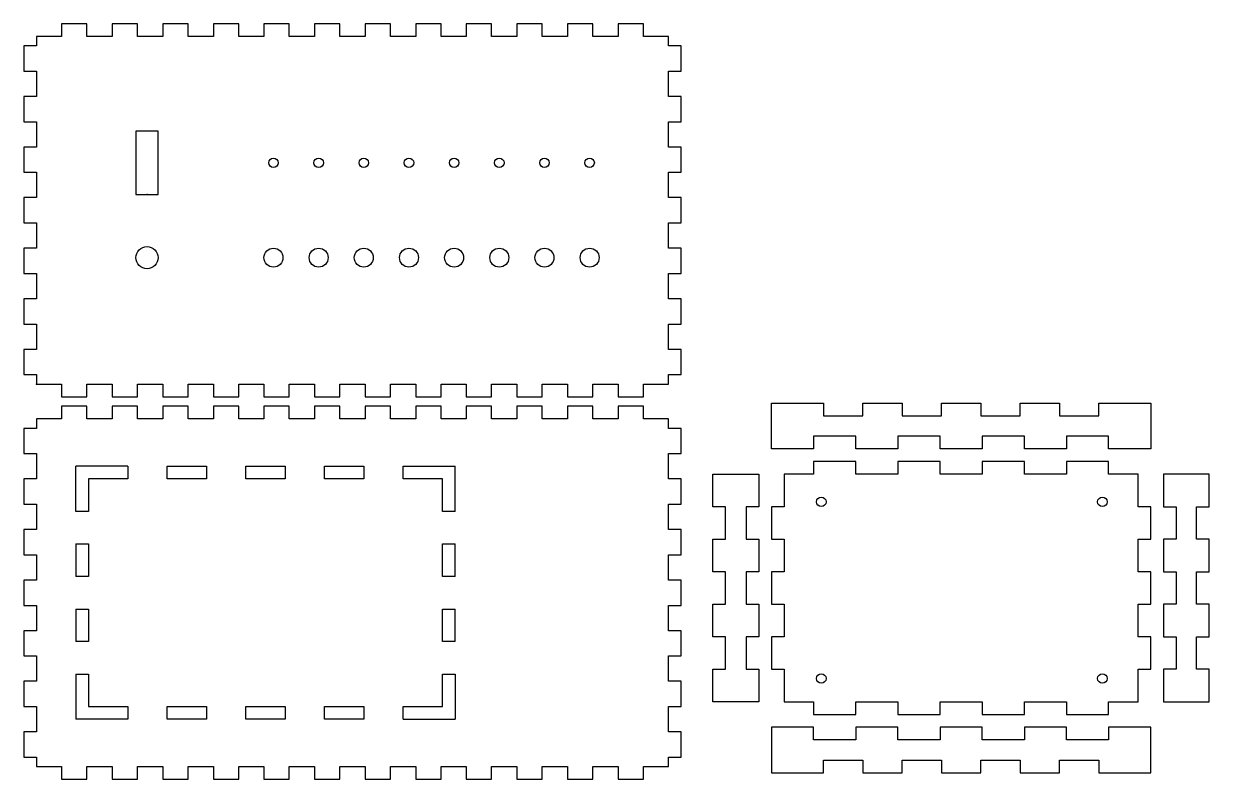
# Model space of a CAD drawing. Header units: centimetres. Extents: x 0 to 70.7, y 0 to 24.2.
# Drawn here: x 33.2 to 70.7, y 0.3 to 24.2 of the extents above; entities that cross this region are included whole.
import ezdxf

# ---------------------------------------------------------------- set-up
doc = ezdxf.new("R2010")
doc.units = ezdxf.units.CM
doc.header["$MEASUREMENT"] = 0
doc.layers.add('box v6_Sketch1', color=7, linetype='Continuous')

msp = doc.modelspace()

# ---------------------------------------------------------------- linework, layer by layer
at = {"layer": 'box v6_Sketch1'}
for p, q in [((34.4, 24.2), (34.4, 23.8)), ((35.2, 24.2), (34.4, 24.2)), ((35.2, 23.8), (35.2, 24.2)), ((36.8, 24.2), (36, 24.2)), ((36, 24.2), (36, 23.8)), ((36.8, 23.8), (36.8, 24.2)), ((38.4, 24.2), (37.6, 24.2)), ((37.6, 24.2), (37.6, 23.8)), ((38.4, 23.8), (38.4, 24.2)), ((40, 24.2), (39.2, 24.2)), ((39.2, 24.2), (39.2, 23.8)), ((40, 23.8), (40, 24.2)), ((40.8, 24.2), (40.8, 23.8)), ((41.6, 24.2), (40.8, 24.2)), ((41.6, 23.8), (41.6, 24.2)), ((43.2, 24.2), (42.4, 24.2)), ((42.4, 24.2), (42.4, 23.8)), ((43.2, 23.8), (43.2, 24.2)), ((44.8, 24.2), (44, 24.2)), ((44, 24.2), (44, 23.8)), ((44.8, 23.8), (44.8, 24.2)), ((46.4, 24.2), (45.6, 24.2)), ((45.6, 24.2), (45.6, 23.8)), ((46.4, 23.8), (46.4, 24.2)), ((47.2, 24.2), (47.2, 23.8)), ((48, 24.2), (47.2, 24.2)), ((48, 23.8), (48, 24.2)), ((49.6, 24.2), (48.8, 24.2)), ((48.8, 24.2), (48.8, 23.8)), ((49.6, 23.8), (49.6, 24.2)), ((50.4, 24.2), (50.4, 23.8)), ((51.2, 24.2), (50.4, 24.2)), ((51.2, 23.8), (51.2, 24.2)), ((52.8, 24.2), (52, 24.2)), ((52, 24.2), (52, 23.8)), ((52.8, 23.8), (52.8, 24.2)), ((33.6, 23.8), (33.6, 23.5)), ((34.4, 23.8), (33.6, 23.8)), ((36, 23.8), (35.2, 23.8)), ((37.6, 23.8), (36.8, 23.8)), ((39.2, 23.8), (38.4, 23.8)), ((40.8, 23.8), (40, 23.8)), ((42.4, 23.8), (41.6, 23.8)), ((44, 23.8), (43.2, 23.8)), ((45.6, 23.8), (44.8, 23.8)), ((47.2, 23.8), (46.4, 23.8)), ((48.8, 23.8), (48, 23.8)), ((50.4, 23.8), (49.6, 23.8)), ((52, 23.8), (51.2, 23.8)), ((53.6, 23.8), (52.8, 23.8)), ((53.6, 23.5), (53.6, 23.8)), ((33.6, 23.5), (33.2, 23.5)), ((33.2, 23.5), (33.2, 22.7)), ((54, 23.5), (53.6, 23.5)), ((54, 22.7), (54, 23.5)), ((33.2, 22.7), (33.6, 22.7)), ((33.6, 22.7), (33.6, 21.9)), ((53.6, 21.9), (53.6, 22.7)), ((53.6, 22.7), (54, 22.7)), ((33.2, 21.9), (33.2, 21.1)), ((33.6, 21.9), (33.2, 21.9)), ((54, 21.9), (53.6, 21.9)), ((54, 21.1), (54, 21.9)), ((33.2, 21.1), (33.6, 21.1)), ((33.6, 21.1), (33.6, 20.3)), ((53.6, 21.1), (54, 21.1)), ((53.6, 20.3), (53.6, 21.1)), ((37.45, 20.8), (36.75, 20.8)), ((36.75, 20.8), (36.75, 18.8)), ((37.45, 18.8), (37.45, 20.8)), ((33.2, 20.3), (33.2, 19.5)), ((33.6, 20.3), (33.2, 20.3)), ((54, 20.3), (53.6, 20.3)), ((54, 19.5), (54, 20.3)), ((33.2, 19.5), (33.6, 19.5)), ((33.6, 19.5), (33.6, 18.7)), ((53.6, 19.5), (54, 19.5)), ((53.6, 18.7), (53.6, 19.5)), ((36.75, 18.8), (37.45, 18.8)), ((33.6, 18.7), (33.2, 18.7)), ((33.2, 18.7), (33.2, 17.9)), ((54, 18.7), (53.6, 18.7)), ((54, 17.9), (54, 18.7)), ((33.2, 17.9), (33.6, 17.9)), ((33.6, 17.9), (33.6, 17.1)), ((53.6, 17.9), (54, 17.9)), ((53.6, 17.1), (53.6, 17.9)), ((33.6, 17.1), (33.2, 17.1)), ((33.2, 17.1), (33.2, 16.3)), ((54, 17.1), (53.6, 17.1)), ((54, 16.3), (54, 17.1)), ((33.2, 16.3), (33.6, 16.3)), ((33.6, 16.3), (33.6, 15.5)), ((33.6, 16.3), (33.6, 15.5)), ((53.6, 16.3), (54, 16.3)), ((53.6, 15.5), (53.6, 16.3)), ((33.6, 15.5), (33.2, 15.5)), ((33.2, 15.5), (33.2, 14.7)), ((54, 15.5), (53.6, 15.5)), ((54, 14.7), (54, 15.5)), ((33.2, 14.7), (33.6, 14.7)), ((33.6, 14.7), (33.6, 13.9)), ((53.6, 13.9), (53.6, 14.7)), ((53.6, 14.7), (54, 14.7)), ((33.2, 13.9), (33.2, 13.1)), ((33.6, 13.9), (33.2, 13.9)), ((54, 13.9), (53.6, 13.9)), ((54, 13.1), (54, 13.9)), ((33.2, 13.1), (33.6, 13.1)), ((33.6, 13.1), (33.6, 12.8)), ((33.6, 12.8), (34.4, 12.8)), ((34.4, 12.8), (34.4, 12.4)), ((35.2, 12.8), (36, 12.8)), ((35.2, 12.4), (35.2, 12.8)), ((36, 12.8), (36, 12.4)), ((36.8, 12.8), (37.6, 12.8)), ((36.8, 12.4), (36.8, 12.8)), ((37.6, 12.8), (37.6, 12.4)), ((38.4, 12.4), (38.4, 12.8)), ((38.4, 12.8), (39.2, 12.8)), ((39.2, 12.8), (39.2, 12.4)), ((40, 12.8), (40.8, 12.8)), ((40, 12.4), (40, 12.8)), ((40.8, 12.8), (40.8, 12.4)), ((41.6, 12.4), (41.6, 12.8)), ((41.6, 12.8), (42.4, 12.8)), ((42.4, 12.8), (42.4, 12.4)), ((43.2, 12.4), (43.2, 12.8)), ((43.2, 12.8), (44, 12.8)), ((44, 12.8), (44, 12.4)), ((44.8, 12.4), (44.8, 12.8)), ((44.8, 12.8), (45.6, 12.8)), ((45.6, 12.8), (45.6, 12.4)), ((46.4, 12.8), (47.2, 12.8)), ((46.4, 12.4), (46.4, 12.8)), ((47.2, 12.8), (47.2, 12.4)), ((48, 12.8), (48.8, 12.8)), ((48, 12.4), (48, 12.8)), ((48.8, 12.8), (48.8, 12.4)), ((49.6, 12.8), (50.4, 12.8)), ((49.6, 12.4), (49.6, 12.8)), ((50.4, 12.8), (50.4, 12.4)), ((51.2, 12.4), (51.2, 12.8)), ((51.2, 12.8), (52, 12.8)), ((52, 12.8), (52, 12.4)), ((52.8, 12.4), (52.8, 12.8)), ((52.8, 12.8), (53.6, 12.8)), ((53.6, 13.1), (54, 13.1)), ((53.6, 12.8), (53.6, 13.1)), ((34.4, 12.4), (35.2, 12.4)), ((36, 12.4), (36.8, 12.4)), ((37.6, 12.4), (38.4, 12.4)), ((39.2, 12.4), (40, 12.4)), ((40.8, 12.4), (41.6, 12.4)), ((42.4, 12.4), (43.2, 12.4)), ((44, 12.4), (44.8, 12.4)), ((45.6, 12.4), (46.4, 12.4)), ((47.2, 12.4), (48, 12.4)), ((48.8, 12.4), (49.6, 12.4)), ((50.4, 12.4), (51.2, 12.4)), ((52, 12.4), (52.8, 12.4)), ((34.4, 12.1), (34.4, 11.7)), ((35.2, 12.1), (34.4, 12.1)), ((35.2, 11.7), (35.2, 12.1)), ((36.8, 12.1), (36, 12.1)), ((36, 12.1), (36, 11.7)), ((36.8, 11.7), (36.8, 12.1)), ((38.4, 12.1), (37.6, 12.1)), ((37.6, 12.1), (37.6, 11.7)), ((38.4, 11.7), (38.4, 12.1)), ((40, 12.1), (39.2, 12.1)), ((39.2, 12.1), (39.2, 11.7)), ((40, 11.7), (40, 12.1)), ((41.6, 12.1), (40.8, 12.1)), ((40.8, 12.1), (40.8, 11.7)), ((41.6, 11.7), (41.6, 12.1)), ((42.4, 12.1), (42.4, 11.7)), ((43.2, 12.1), (42.4, 12.1)), ((43.2, 11.7), (43.2, 12.1)), ((44.8, 12.1), (44, 12.1)), ((44, 12.1), (44, 11.7)), ((44.8, 11.7), (44.8, 12.1)), ((46.4, 12.1), (45.6, 12.1)), ((45.6, 12.1), (45.6, 11.7)), ((46.4, 11.7), (46.4, 12.1)), ((48, 12.1), (47.2, 12.1)), ((47.2, 12.1), (47.2, 11.7)), ((48, 11.7), (48, 12.1)), ((49.6, 12.1), (48.8, 12.1)), ((48.8, 12.1), (48.8, 11.7)), ((49.6, 11.7), (49.6, 12.1)), ((50.4, 12.1), (50.4, 11.7)), ((51.2, 12.1), (50.4, 12.1)), ((51.2, 11.7), (51.2, 12.1)), ((52, 12.1), (52, 11.7)), ((52.8, 12.1), (52, 12.1)), ((52.8, 11.7), (52.8, 12.1)), ((56.85, 12.2), (57.25, 12.2)), ((56.85, 10.75), (56.85, 12.2)), ((57.25, 12.2), (58.494, 12.2)), ((58.494, 12.2), (58.494, 11.8)), ((59.739, 12.2), (60.983, 12.2)), ((59.739, 11.8), (59.739, 12.2)), ((60.983, 12.2), (60.983, 11.8)), ((62.228, 12.2), (63.472, 12.2)), ((62.228, 11.8), (62.228, 12.2)), ((63.472, 12.2), (63.472, 11.8)), ((64.717, 11.8), (64.717, 12.2)), ((64.717, 12.2), (65.961, 12.2)), ((65.961, 12.2), (65.961, 11.8)), ((67.206, 11.8), (67.206, 12.2)), ((67.206, 12.2), (68.45, 12.2)), ((68.45, 12.2), (68.85, 12.2)), ((68.85, 12.2), (68.85, 10.75)), ((33.6, 11.7), (33.6, 11.4)), ((34.4, 11.7), (33.6, 11.7)), ((36, 11.7), (35.2, 11.7)), ((37.6, 11.7), (36.8, 11.7)), ((39.2, 11.7), (38.4, 11.7)), ((40.8, 11.7), (40, 11.7)), ((42.4, 11.7), (41.6, 11.7)), ((44, 11.7), (43.2, 11.7)), ((45.6, 11.7), (44.8, 11.7)), ((47.2, 11.7), (46.4, 11.7)), ((48.8, 11.7), (48, 11.7)), ((50.4, 11.7), (49.6, 11.7)), ((52, 11.7), (51.2, 11.7)), ((53.6, 11.7), (52.8, 11.7)), ((53.6, 11.4), (53.6, 11.7)), ((58.494, 11.8), (59.739, 11.8)), ((60.983, 11.8), (62.228, 11.8)), ((63.472, 11.8), (64.717, 11.8)), ((65.961, 11.8), (67.206, 11.8)), ((33.6, 11.4), (33.2, 11.4)), ((33.2, 11.4), (33.2, 10.6)), ((54, 11.4), (53.6, 11.4)), ((54, 10.6), (54, 11.4)), ((58.183, 11.15), (58.183, 10.75)), ((59.517, 11.15), (58.183, 11.15)), ((59.517, 10.75), (59.517, 11.15)), ((60.85, 11.15), (60.85, 10.75)), ((62.183, 11.15), (60.85, 11.15)), ((62.183, 10.75), (62.183, 11.15)), ((63.517, 11.15), (63.517, 10.75)), ((64.85, 11.15), (63.517, 11.15)), ((64.85, 10.75), (64.85, 11.15)), ((67.517, 11.15), (66.183, 11.15)), ((66.183, 11.15), (66.183, 10.75)), ((67.517, 10.75), (67.517, 11.15)), ((33.2, 10.6), (33.6, 10.6)), ((33.6, 10.6), (33.6, 9.8)), ((53.6, 10.6), (54, 10.6)), ((53.6, 9.8), (53.6, 10.6)), ((58.183, 10.75), (56.85, 10.75)), ((60.85, 10.75), (59.517, 10.75)), ((63.517, 10.75), (62.183, 10.75)), ((66.183, 10.75), (64.85, 10.75)), ((68.85, 10.75), (67.517, 10.75)), ((36.494, 10.2), (34.85, 10.2)), ((34.85, 8.771), (34.85, 10.2)), ((36.494, 10.2), (36.494, 9.8)), ((37.739, 9.8), (37.739, 10.2)), ((37.739, 10.2), (38.983, 10.2)), ((38.983, 10.2), (38.983, 9.8)), ((40.228, 9.8), (40.228, 10.2)), ((40.228, 10.2), (41.472, 10.2)), ((41.472, 10.2), (41.472, 9.8)), ((42.717, 9.8), (42.717, 10.2)), ((42.717, 10.2), (43.961, 10.2)), ((43.961, 10.2), (43.961, 9.8)), ((45.206, 9.8), (45.206, 10.2)), ((45.206, 10.2), (46.85, 10.2)), ((46.85, 8.771), (46.85, 10.2)), ((58.183, 10.35), (58.183, 9.95)), ((59.517, 10.35), (58.183, 10.35)), ((59.517, 9.95), (59.517, 10.35)), ((62.183, 10.35), (60.85, 10.35)), ((60.85, 10.35), (60.85, 9.95)), ((62.183, 9.95), (62.183, 10.35)), ((63.517, 10.35), (63.517, 9.95)), ((64.85, 10.35), (63.517, 10.35)), ((64.85, 9.95), (64.85, 10.35)), ((66.183, 10.35), (66.183, 9.95)), ((67.517, 10.35), (66.183, 10.35)), ((67.517, 9.95), (67.517, 10.35)), ((33.2, 9.8), (33.2, 9)), ((33.6, 9.8), (33.2, 9.8)), ((36.494, 9.8), (35.25, 9.8)), ((35.25, 9.8), (35.25, 8.771)), ((38.983, 9.8), (37.739, 9.8)), ((41.472, 9.8), (40.228, 9.8)), ((43.961, 9.8), (42.717, 9.8)), ((46.45, 9.8), (45.206, 9.8)), ((46.45, 8.771), (46.45, 9.8)), ((54, 9.8), (53.6, 9.8)), ((54, 9), (54, 9.8)), ((55, 8.921), (55, 9.95)), ((55, 9.95), (56.45, 9.95)), ((56.45, 9.95), (56.45, 8.921)), ((58.183, 9.95), (57.25, 9.95)), ((57.25, 9.95), (57.25, 8.921)), ((60.85, 9.95), (59.517, 9.95)), ((63.517, 9.95), (62.183, 9.95)), ((66.183, 9.95), (64.85, 9.95)), ((68.45, 9.95), (67.517, 9.95)), ((68.45, 8.921), (68.45, 9.95)), ((69.25, 9.95), (69.25, 8.921)), ((70.7, 9.95), (69.25, 9.95)), ((70.7, 8.921), (70.7, 9.95)), ((33.2, 9), (33.6, 9)), ((33.6, 9), (33.6, 8.2)), ((53.6, 9), (54, 9)), ((53.6, 8.2), (53.6, 9)), ((35.25, 8.771), (34.85, 8.771)), ((46.85, 8.771), (46.45, 8.771)), ((55.4, 8.921), (55, 8.921)), ((55.4, 7.893), (55.4, 8.921)), ((56.05, 8.921), (56.05, 7.893)), ((56.45, 8.921), (56.05, 8.921)), ((57.25, 8.921), (56.85, 8.921)), ((56.85, 8.921), (56.85, 7.893)), ((68.85, 8.921), (68.45, 8.921)), ((68.85, 7.893), (68.85, 8.921)), ((69.25, 8.921), (69.65, 8.921)), ((69.65, 8.921), (69.65, 7.893)), ((70.3, 8.921), (70.7, 8.921)), ((70.3, 7.893), (70.3, 8.921)), ((33.6, 8.2), (33.2, 8.2)), ((33.2, 8.2), (33.2, 7.4)), ((54, 8.2), (53.6, 8.2)), ((54, 7.4), (54, 8.2)), ((55, 6.864), (55, 7.893)), ((55, 7.893), (55.4, 7.893)), ((56.05, 7.893), (56.45, 7.893)), ((56.45, 7.893), (56.45, 6.864)), ((56.85, 7.893), (57.25, 7.893)), ((57.25, 7.893), (57.25, 6.864)), ((68.45, 7.893), (68.85, 7.893)), ((68.45, 6.864), (68.45, 7.893)), ((69.25, 7.893), (69.25, 6.864)), ((69.65, 7.893), (69.25, 7.893)), ((70.7, 7.893), (70.3, 7.893)), ((70.7, 6.864), (70.7, 7.893)), ((34.85, 7.743), (35.25, 7.743)), ((34.85, 7.743), (34.85, 6.714)), ((35.25, 7.743), (35.25, 6.714)), ((46.45, 6.714), (46.45, 7.743)), ((46.45, 7.743), (46.85, 7.743)), ((46.85, 6.714), (46.85, 7.743)), ((33.2, 7.4), (33.6, 7.4)), ((33.6, 7.4), (33.6, 6.6)), ((53.6, 7.4), (54, 7.4)), ((53.6, 6.6), (53.6, 7.4)), ((55.4, 6.864), (55, 6.864)), ((55.4, 5.836), (55.4, 6.864)), ((56.45, 6.864), (56.05, 6.864)), ((56.05, 6.864), (56.05, 5.836)), ((56.85, 6.864), (56.85, 5.836)), ((57.25, 6.864), (56.85, 6.864)), ((68.85, 6.864), (68.45, 6.864)), ((68.85, 5.836), (68.85, 6.864)), ((69.25, 6.864), (69.65, 6.864)), ((69.65, 6.864), (69.65, 5.836)), ((70.3, 6.864), (70.7, 6.864)), ((70.3, 5.836), (70.3, 6.864)), ((33.6, 6.6), (33.2, 6.6)), ((33.2, 6.6), (33.2, 5.8)), ((35.25, 6.714), (34.85, 6.714)), ((46.85, 6.714), (46.45, 6.714)), ((54, 6.6), (53.6, 6.6)), ((54, 5.8), (54, 6.6)), ((33.2, 5.8), (33.6, 5.8)), ((33.6, 5.8), (33.6, 5)), ((34.85, 5.686), (35.25, 5.686)), ((34.85, 5.686), (34.85, 4.657)), ((35.25, 5.686), (35.25, 4.657)), ((46.45, 5.686), (46.85, 5.686)), ((46.45, 4.657), (46.45, 5.686)), ((46.85, 4.657), (46.85, 5.686)), ((53.6, 5.8), (54, 5.8)), ((53.6, 5), (53.6, 5.8)), ((55, 4.807), (55, 5.836)), ((55, 5.836), (55.4, 5.836)), ((56.05, 5.836), (56.45, 5.836)), ((56.45, 5.836), (56.45, 4.807)), ((56.85, 5.836), (57.25, 5.836)), ((57.25, 5.836), (57.25, 4.807)), ((68.45, 5.836), (68.85, 5.836)), ((68.45, 4.807), (68.45, 5.836)), ((69.25, 5.836), (69.25, 4.807)), ((69.65, 5.836), (69.25, 5.836)), ((70.7, 5.836), (70.3, 5.836)), ((70.7, 4.807), (70.7, 5.836)), ((33.6, 5), (33.2, 5)), ((33.2, 5), (33.2, 4.2)), ((54, 5), (53.6, 5)), ((54, 4.2), (54, 5)), ((35.25, 4.657), (34.85, 4.657)), ((46.85, 4.657), (46.45, 4.657)), ((55.4, 4.807), (55, 4.807)), ((55.4, 3.779), (55.4, 4.807)), ((56.05, 4.807), (56.05, 3.779)), ((56.45, 4.807), (56.05, 4.807)), ((56.85, 4.807), (56.85, 3.779)), ((57.25, 4.807), (56.85, 4.807)), ((68.85, 4.807), (68.45, 4.807)), ((68.85, 3.779), (68.85, 4.807)), ((69.25, 4.807), (69.65, 4.807)), ((69.65, 4.807), (69.65, 3.779)), ((70.3, 4.807), (70.7, 4.807)), ((70.3, 3.779), (70.3, 4.807)), ((33.2, 4.2), (33.6, 4.2)), ((33.6, 4.2), (33.6, 3.4)), ((53.6, 3.4), (53.6, 4.2)), ((53.6, 4.2), (54, 4.2)), ((55, 2.75), (55, 3.779)), ((55, 3.779), (55.4, 3.779)), ((56.05, 3.779), (56.45, 3.779)), ((56.45, 3.779), (56.45, 2.75)), ((56.85, 3.779), (57.25, 3.779)), ((57.25, 3.779), (57.25, 2.75)), ((68.45, 2.75), (68.45, 3.779)), ((68.45, 3.779), (68.85, 3.779)), ((69.25, 3.779), (69.25, 2.75)), ((69.65, 3.779), (69.25, 3.779)), ((70.7, 3.779), (70.3, 3.779)), ((70.7, 2.75), (70.7, 3.779)), ((33.6, 3.4), (33.2, 3.4)), ((33.2, 3.4), (33.2, 2.6)), ((34.85, 3.629), (35.25, 3.629)), ((34.85, 3.629), (34.85, 2.2)), ((35.25, 3.629), (35.25, 2.6)), ((46.45, 3.629), (46.85, 3.629)), ((46.45, 2.6), (46.45, 3.629)), ((46.85, 3.629), (46.85, 2.2)), ((54, 3.4), (53.6, 3.4)), ((54, 2.6), (54, 3.4)), ((56.45, 2.75), (55, 2.75)), ((57.25, 2.75), (58.183, 2.75)), ((58.183, 2.75), (58.183, 2.35)), ((59.517, 2.75), (60.85, 2.75)), ((59.517, 2.35), (59.517, 2.75)), ((60.85, 2.75), (60.85, 2.35)), ((62.183, 2.75), (63.517, 2.75)), ((62.183, 2.35), (62.183, 2.75)), ((63.517, 2.75), (63.517, 2.35)), ((64.85, 2.35), (64.85, 2.75)), ((64.85, 2.75), (66.183, 2.75)), ((66.183, 2.75), (66.183, 2.35)), ((67.517, 2.35), (67.517, 2.75)), ((67.517, 2.75), (68.45, 2.75)), ((69.25, 2.75), (70.7, 2.75)), ((33.2, 2.6), (33.6, 2.6)), ((33.6, 2.6), (33.6, 1.8)), ((35.25, 2.6), (36.494, 2.6)), ((36.494, 2.6), (36.494, 2.2)), ((37.739, 2.6), (38.983, 2.6)), ((37.739, 2.2), (37.739, 2.6)), ((38.983, 2.6), (38.983, 2.2)), ((40.228, 2.6), (41.472, 2.6)), ((40.228, 2.2), (40.228, 2.6)), ((41.472, 2.6), (41.472, 2.2)), ((42.717, 2.2), (42.717, 2.6)), ((42.717, 2.6), (43.961, 2.6)), ((43.961, 2.6), (43.961, 2.2)), ((45.206, 2.2), (45.206, 2.6)), ((45.206, 2.6), (46.45, 2.6)), ((53.6, 1.8), (53.6, 2.6)), ((53.6, 2.6), (54, 2.6)), ((58.183, 2.35), (59.517, 2.35)), ((60.85, 2.35), (62.183, 2.35)), ((63.517, 2.35), (64.85, 2.35)), ((66.183, 2.35), (67.517, 2.35)), ((36.494, 2.2), (34.85, 2.2)), ((38.983, 2.2), (37.739, 2.2)), ((41.472, 2.2), (40.228, 2.2)), ((43.961, 2.2), (42.717, 2.2)), ((45.206, 2.2), (46.85, 2.2)), ((58.183, 1.95), (56.85, 1.95)), ((56.85, 1.95), (56.85, 0.5)), ((58.183, 1.55), (58.183, 1.95)), ((59.517, 1.95), (59.517, 1.55)), ((60.85, 1.95), (59.517, 1.95)), ((60.85, 1.55), (60.85, 1.95)), ((62.183, 1.95), (62.183, 1.55)), ((63.517, 1.95), (62.183, 1.95)), ((63.517, 1.55), (63.517, 1.95)), ((66.183, 1.95), (64.85, 1.95)), ((64.85, 1.95), (64.85, 1.55)), ((66.183, 1.55), (66.183, 1.95)), ((68.85, 1.95), (67.517, 1.95)), ((67.517, 1.95), (67.517, 1.55)), ((68.85, 0.5), (68.85, 1.95)), ((33.2, 1.8), (33.2, 1)), ((33.6, 1.8), (33.2, 1.8)), ((54, 1.8), (53.6, 1.8)), ((54, 1), (54, 1.8)), ((59.517, 1.55), (58.183, 1.55)), ((62.183, 1.55), (60.85, 1.55)), ((64.85, 1.55), (63.517, 1.55)), ((67.517, 1.55), (66.183, 1.55)), ((33.2, 1), (33.6, 1)), ((33.6, 1), (33.6, 0.7)), ((53.6, 1), (54, 1)), ((53.6, 0.7), (53.6, 1)), ((58.494, 0.5), (58.494, 0.9)), ((58.494, 0.9), (59.739, 0.9)), ((59.739, 0.9), (59.739, 0.5)), ((60.983, 0.5), (60.983, 0.9)), ((60.983, 0.9), (62.228, 0.9)), ((62.228, 0.9), (62.228, 0.5)), ((63.472, 0.5), (63.472, 0.9)), ((63.472, 0.9), (64.717, 0.9)), ((64.717, 0.9), (64.717, 0.5)), ((65.961, 0.5), (65.961, 0.9)), ((65.961, 0.9), (67.206, 0.9)), ((67.206, 0.9), (67.206, 0.5)), ((33.6, 0.7), (34.4, 0.7)), ((34.4, 0.7), (34.4, 0.3)), ((35.2, 0.3), (35.2, 0.7)), ((35.2, 0.7), (36, 0.7)), ((36, 0.7), (36, 0.3)), ((36.8, 0.7), (37.6, 0.7)), ((36.8, 0.3), (36.8, 0.7)), ((37.6, 0.7), (37.6, 0.3)), ((38.4, 0.3), (38.4, 0.7)), ((38.4, 0.7), (39.2, 0.7)), ((39.2, 0.7), (39.2, 0.3)), ((40, 0.3), (40, 0.7)), ((40, 0.7), (40.8, 0.7)), ((40.8, 0.7), (40.8, 0.3)), ((41.6, 0.3), (41.6, 0.7)), ((41.6, 0.7), (42.4, 0.7)), ((42.4, 0.7), (42.4, 0.3)), ((43.2, 0.7), (44, 0.7)), ((43.2, 0.3), (43.2, 0.7)), ((44, 0.7), (44, 0.3)), ((44.8, 0.7), (45.6, 0.7)), ((44.8, 0.3), (44.8, 0.7)), ((45.6, 0.7), (45.6, 0.3)), ((46.4, 0.7), (47.2, 0.7)), ((46.4, 0.3), (46.4, 0.7)), ((47.2, 0.7), (47.2, 0.3)), ((48, 0.7), (48.8, 0.7)), ((48, 0.3), (48, 0.7)), ((48.8, 0.7), (48.8, 0.3)), ((49.6, 0.7), (50.4, 0.7)), ((49.6, 0.3), (49.6, 0.7)), ((50.4, 0.7), (50.4, 0.3)), ((51.2, 0.7), (52, 0.7)), ((51.2, 0.3), (51.2, 0.7)), ((52, 0.7), (52, 0.3)), ((52.8, 0.3), (52.8, 0.7)), ((52.8, 0.7), (53.6, 0.7)), ((56.85, 0.5), (57.25, 0.5)), ((57.25, 0.5), (58.494, 0.5)), ((59.739, 0.5), (60.983, 0.5)), ((62.228, 0.5), (63.472, 0.5)), ((64.717, 0.5), (65.961, 0.5)), ((67.206, 0.5), (68.45, 0.5)), ((68.45, 0.5), (68.85, 0.5)), ((34.4, 0.3), (35.2, 0.3)), ((36, 0.3), (36.8, 0.3)), ((37.6, 0.3), (38.4, 0.3)), ((39.2, 0.3), (40, 0.3)), ((40.8, 0.3), (41.6, 0.3)), ((42.4, 0.3), (43.2, 0.3)), ((44, 0.3), (44.8, 0.3)), ((45.6, 0.3), (46.4, 0.3)), ((47.2, 0.3), (48, 0.3)), ((48.8, 0.3), (49.6, 0.3)), ((50.4, 0.3), (51.2, 0.3)), ((52, 0.3), (52.8, 0.3))]:
    msp.add_line(p, q, dxfattribs=at)
for centre, radius in [((41.1, 19.8), 0.15), ((42.529, 19.8), 0.15), ((43.957, 19.8), 0.15), ((45.386, 19.8), 0.15), ((46.814, 19.8), 0.15), ((48.243, 19.8), 0.15), ((49.671, 19.8), 0.15), ((51.1, 19.8), 0.15), ((37.1, 16.8), 0.35), ((41.1, 16.8), 0.3), ((42.529, 16.8), 0.3), ((43.957, 16.8), 0.3), ((45.386, 16.8), 0.3), ((46.814, 16.8), 0.3), ((48.243, 16.8), 0.3), ((49.671, 16.8), 0.3), ((51.1, 16.8), 0.3), ((58.428, 9.076), 0.15), ((67.318, 9.076), 0.15), ((58.428, 3.488), 0.15), ((67.318, 3.488), 0.15)]:
    msp.add_circle(centre, radius, dxfattribs=at)
for p in [(37.1, 18.8), (33.6, 12.8)]:
    msp.add_point(p, dxfattribs=at)

doc.saveas('drawing.dxf')
